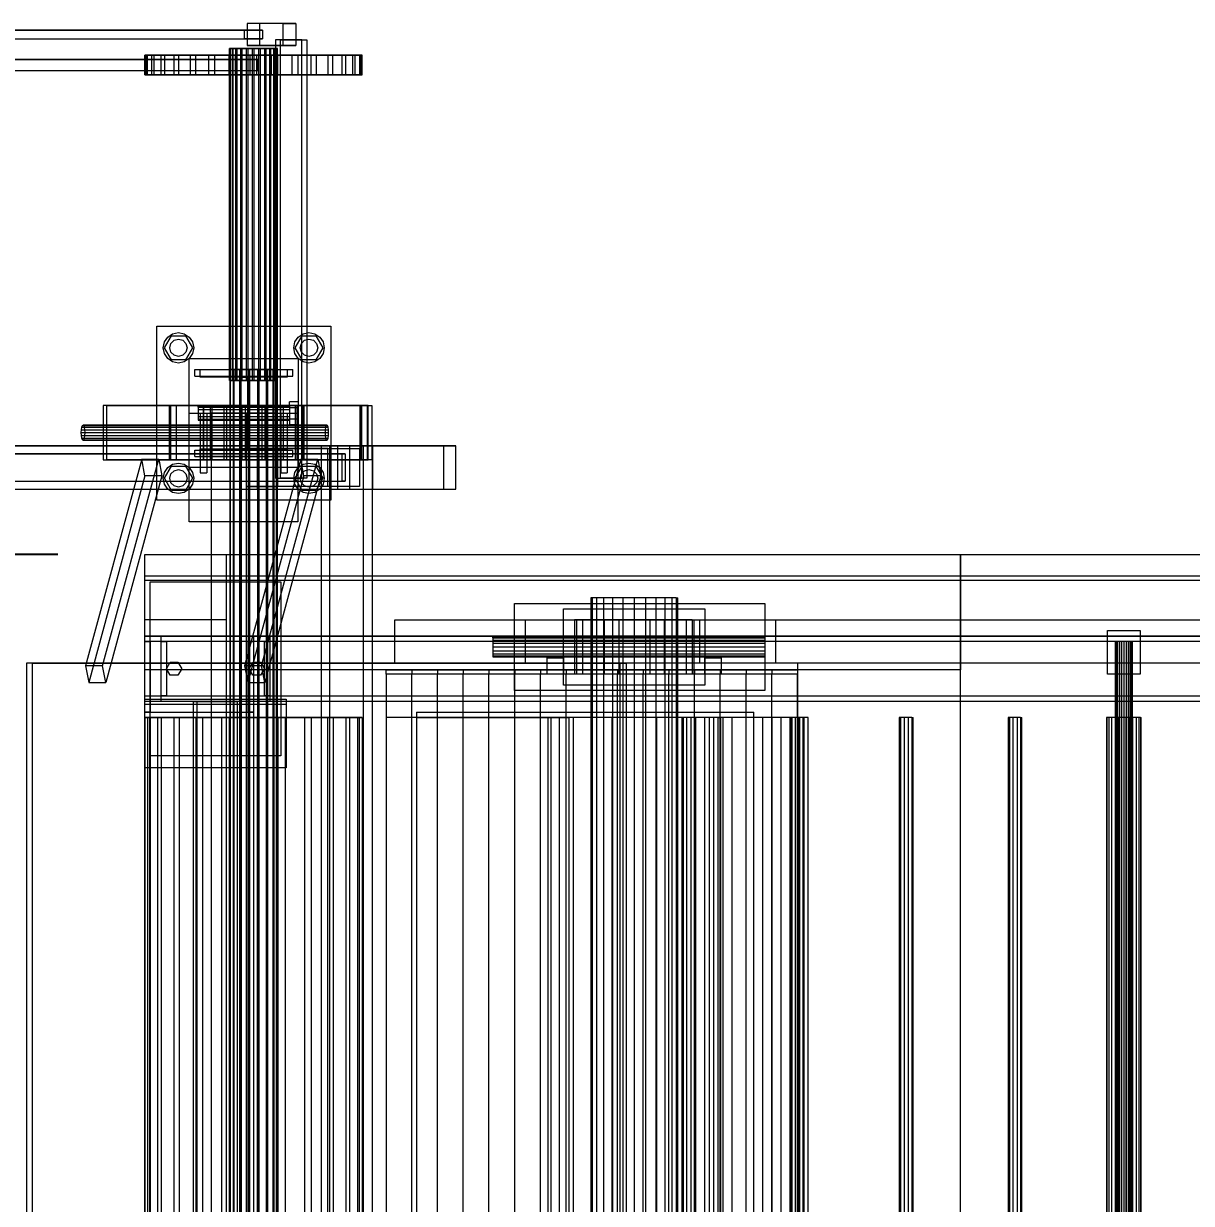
# Model space of a CAD drawing. Header units: millimetres. Extents: x -1970 to 59977, y -50268 to 6837.
# Drawn here: x 38728 to 39801, y -17196 to -16112 of the extents above; entities that cross this region are included whole.
import ezdxf

# ---------------------------------------------------------------- set-up
doc = ezdxf.new("R2010")
doc.units = ezdxf.units.MM
for name, color, linetype, lineweight in [('COTAS_O', 1, 'Continuous', 0), ('superior_C03', 7, 'Continuous', 0), ('superior_C03-dry', 7, 'Continuous', 0), ('superior_secador', 7, 'Continuous', 0)]:
    doc.layers.add(name, color=color, linetype=linetype, lineweight=lineweight)
doc.dimstyles.new('R19_100', dxfattribs={"dimtxt": 250, "dimasz": 150, "dimexe": 150, "dimexo": 80, "dimgap": 100, "dimtad": 1, "dimtih": 1, "dimtoh": 1, "dimdsep": 46, "dimcen": 0.09, "dimadec": 0, "dimazin": 0, "dimtfac": 1, "dimtdec": 4, "dimtofl": 0, "dimtmove": 0, "dimatfit": 3, "dimfxl": 1, "dimtolj": 1, "dimtzin": 0, "dimarcsym": 0})

# ---------------------------------------------------------------- blocks, each defined once
blk = doc.blocks.new('*D36')
at = {"layer": 'COTAS_O', "color": 0, "lineweight": -2, "transparency": 16777216}
for p, q in [((38759.3, -16600), (37989.3, -16600)), ((38139.3, -19250), (38139.3, -16750)), ((38759.3, -19400), (37989.3, -19400))]:
    blk.add_line(p, q, dxfattribs=at)
at = {"layer": 'COTAS_O', "color": 0, "transparency": 16777216}
for points in [[(38114.3, -16750), (38164.3, -16750), (38139.3, -16600)], [(38114.3, -19250), (38164.3, -19250), (38139.3, -19400)]]:
    blk.add_solid(points, dxfattribs=at)
at = {"layer": 'Defpoints', "color": 0, "transparency": 16777216}
for p in [(38139.3, -16600), (38839.3, -16600), (38839.3, -19400)]:
    blk.add_point(p, dxfattribs=at)

msp = doc.modelspace()

# ---------------------------------------------------------------- linework, layer by layer
at = {"layer": 'superior_C03'}
for p, q in [((38944.994, -16112), (38933.512, -16112)), ((38933.512, -16112), (38933.512, -16132)), ((38966.56, -16112), (38933.512, -16112)), ((38944.994, -16132), (38944.994, -16112)), ((38978.041, -16112), (38944.994, -16112)), ((38966.56, -16132), (38966.56, -16112)), ((38966.56, -16112), (38978.041, -16112)), ((38978.041, -16112), (38978.041, -16132)), ((37780.974, -16118), (38930.916, -16118)), ((37780.974, -16126), (38930.916, -16126)), ((38947.59, -16118), (37797.647, -16118)), ((37797.647, -16126), (38947.59, -16126)), ((38930.916, -16126), (38930.916, -16118)), ((38930.916, -16118), (38947.59, -16118)), ((38947.59, -16126), (38930.916, -16126)), ((38947.59, -16118), (38947.59, -16126)), ((38918.217, -16135), (38917.267, -16135)), ((38917.267, -16135), (38917.815, -16135)), ((38917.267, -16440), (38917.267, -16135)), ((38917.815, -16135), (38919.824, -16135)), ((38917.815, -16440), (38917.815, -16135)), ((38920.6, -16135), (38918.217, -16135)), ((38918.217, -16440), (38918.217, -16135)), ((38919.824, -16135), (38923.157, -16135)), ((38919.824, -16440), (38919.824, -16135)), ((38924.255, -16135), (38920.6, -16135)), ((38920.6, -16440), (38920.6, -16135)), ((38923.157, -16135), (38927.588, -16135)), ((38923.157, -16440), (38923.157, -16135)), ((38928.932, -16135), (38924.255, -16135)), ((38924.255, -16440), (38924.255, -16135)), ((38927.588, -16135), (38932.813, -16135)), ((38927.588, -16440), (38927.588, -16135)), ((38934.312, -16135), (38928.932, -16135)), ((38928.932, -16440), (38928.932, -16135)), ((38932.813, -16135), (38938.477, -16135)), ((38932.813, -16440), (38932.813, -16135)), ((38933.512, -16132), (38944.994, -16132)), ((38966.56, -16132), (38933.512, -16132)), ((38940.029, -16135), (38934.312, -16135)), ((38934.312, -16440), (38934.312, -16135)), ((38938.477, -16135), (38944.194, -16135)), ((38938.477, -16440), (38938.477, -16135)), ((38945.693, -16135), (38940.029, -16135)), ((38940.029, -16440), (38940.029, -16135)), ((38944.194, -16135), (38949.574, -16135)), ((38944.194, -16440), (38944.194, -16135)), ((38944.994, -16132), (38978.041, -16132)), ((38950.918, -16135), (38945.693, -16135)), ((38945.693, -16440), (38945.693, -16135)), ((38949.574, -16135), (38954.251, -16135)), ((38949.574, -16440), (38949.574, -16135)), ((38955.349, -16135), (38950.918, -16135)), ((38950.918, -16440), (38950.918, -16135)), ((38954.251, -16135), (38957.906, -16135)), ((38954.251, -16440), (38954.251, -16135)), ((38958.682, -16135), (38955.349, -16135)), ((38955.349, -16440), (38955.349, -16135)), ((38957.906, -16135), (38960.289, -16135)), ((38957.906, -16440), (38957.906, -16135)), ((38960.691, -16135), (38958.682, -16135)), ((38958.682, -16440), (38958.682, -16135)), ((38983.846, -16127), (38959.484, -16127)), ((38959.484, -16127), (38959.484, -16530)), ((38963.976, -16127), (38959.484, -16127)), ((38960.289, -16135), (38961.239, -16135)), ((38960.289, -16440), (38960.289, -16135)), ((38961.239, -16135), (38960.691, -16135)), ((38960.691, -16135), (38960.691, -16440)), ((38961.239, -16440), (38961.239, -16135)), ((38963.976, -16530), (38963.976, -16127)), ((38963.976, -16127), (38988.337, -16127)), ((38978.041, -16132), (38966.56, -16132)), ((38983.846, -16530), (38983.846, -16127)), ((38983.846, -16127), (38988.337, -16127)), ((38988.337, -16127), (38988.337, -16530)), ((37782.134, -16145), (38927.52, -16145)), ((38928.203, -16145), (37782.817, -16145)), ((37791.863, -16145), (38943.597, -16145)), ((38943.866, -16145), (37792.132, -16145)), ((38840.631, -16141), (38839.298, -16141)), ((38839.298, -16141), (38841.807, -16141)), ((38839.298, -16159), (38839.298, -16141)), ((38845.753, -16141), (38840.631, -16141)), ((38840.631, -16159), (38840.631, -16141)), ((38841.807, -16141), (38848.061, -16141)), ((38841.807, -16159), (38841.807, -16141)), ((38854.469, -16141), (38845.753, -16141)), ((38845.753, -16159), (38845.753, -16141)), ((38848.061, -16141), (38857.819, -16141)), ((38848.061, -16159), (38848.061, -16141)), ((38866.442, -16141), (38854.469, -16141)), ((38854.469, -16159), (38854.469, -16141)), ((38857.819, -16141), (38870.707, -16141)), ((38857.819, -16159), (38857.819, -16141)), ((38881.214, -16141), (38866.442, -16141)), ((38866.442, -16159), (38866.442, -16141)), ((38870.707, -16141), (38886.228, -16141)), ((38870.707, -16159), (38870.707, -16141)), ((38898.216, -16141), (38881.214, -16141)), ((38881.214, -16159), (38881.214, -16141)), ((38886.228, -16141), (38903.788, -16141)), ((38886.228, -16159), (38886.228, -16141)), ((38916.795, -16141), (38898.216, -16141)), ((38898.216, -16159), (38898.216, -16141)), ((38903.788, -16141), (38922.71, -16141)), ((38903.788, -16159), (38903.788, -16141)), ((38936.238, -16141), (38916.795, -16141)), ((38916.795, -16159), (38916.795, -16141)), ((38922.71, -16141), (38942.268, -16141)), ((38922.71, -16159), (38922.71, -16141)), ((38927.52, -16155), (38927.52, -16145)), ((38927.52, -16145), (38928.203, -16145)), ((38928.203, -16145), (38928.203, -16155)), ((38955.796, -16141), (38936.238, -16141)), ((38936.238, -16159), (38936.238, -16141)), ((38942.268, -16141), (38961.711, -16141)), ((38942.268, -16159), (38942.268, -16141)), ((38943.597, -16155), (38943.597, -16145)), ((38943.597, -16145), (38943.866, -16145)), ((38943.866, -16145), (38943.866, -16155)), ((38974.718, -16141), (38955.796, -16141)), ((38955.796, -16159), (38955.796, -16141)), ((38961.711, -16141), (38980.29, -16141)), ((38961.711, -16159), (38961.711, -16141)), ((38992.278, -16141), (38974.718, -16141)), ((38974.718, -16159), (38974.718, -16141)), ((38980.29, -16141), (38997.292, -16141)), ((38980.29, -16159), (38980.29, -16141)), ((39007.799, -16141), (38992.278, -16141)), ((38992.278, -16159), (38992.278, -16141)), ((38997.292, -16141), (39012.064, -16141)), ((38997.292, -16159), (38997.292, -16141)), ((39020.687, -16141), (39007.799, -16141)), ((39007.799, -16159), (39007.799, -16141)), ((39012.064, -16141), (39024.037, -16141)), ((39012.064, -16159), (39012.064, -16141)), ((39030.445, -16141), (39020.687, -16141)), ((39020.687, -16159), (39020.687, -16141)), ((39024.037, -16141), (39032.753, -16141)), ((39024.037, -16159), (39024.037, -16141)), ((39036.699, -16141), (39030.445, -16141)), ((39030.445, -16159), (39030.445, -16141)), ((39032.753, -16141), (39037.875, -16141)), ((39032.753, -16159), (39032.753, -16141)), ((39039.207, -16141), (39036.699, -16141)), ((39036.699, -16141), (39036.699, -16159)), ((39037.875, -16141), (39039.207, -16141)), ((39037.875, -16159), (39037.875, -16141)), ((39039.207, -16159), (39039.207, -16141)), ((37782.134, -16155), (38927.52, -16155)), ((37782.817, -16155), (38928.203, -16155)), ((37791.863, -16155), (38943.597, -16155)), ((37792.132, -16155), (38943.866, -16155)), ((38841.807, -16159), (38839.298, -16159)), ((38839.298, -16159), (38840.631, -16159)), ((38840.631, -16159), (38845.753, -16159)), ((38848.061, -16159), (38841.807, -16159)), ((38845.753, -16159), (38854.469, -16159)), ((38857.819, -16159), (38848.061, -16159)), ((38854.469, -16159), (38866.442, -16159)), ((38870.707, -16159), (38857.819, -16159)), ((38866.442, -16159), (38881.214, -16159)), ((38886.228, -16159), (38870.707, -16159)), ((38881.214, -16159), (38898.216, -16159)), ((38903.788, -16159), (38886.228, -16159)), ((38898.216, -16159), (38916.795, -16159)), ((38922.71, -16159), (38903.788, -16159)), ((38916.795, -16159), (38936.238, -16159)), ((38942.268, -16159), (38922.71, -16159)), ((38928.203, -16155), (38927.52, -16155)), ((38936.238, -16159), (38955.796, -16159)), ((38961.711, -16159), (38942.268, -16159)), ((38943.866, -16155), (38943.597, -16155)), ((38955.796, -16159), (38974.718, -16159)), ((38980.29, -16159), (38961.711, -16159)), ((38974.718, -16159), (38992.278, -16159)), ((38997.292, -16159), (38980.29, -16159)), ((38992.278, -16159), (39007.799, -16159)), ((39012.064, -16159), (38997.292, -16159)), ((39007.799, -16159), (39020.687, -16159)), ((39024.037, -16159), (39012.064, -16159)), ((39020.687, -16159), (39030.445, -16159)), ((39032.753, -16159), (39024.037, -16159)), ((39030.445, -16159), (39036.699, -16159)), ((39037.875, -16159), (39032.753, -16159)), ((39036.699, -16159), (39039.207, -16159)), ((39039.207, -16159), (39037.875, -16159)), ((38850.29, -16550), (38850.29, -16390)), ((38850.29, -16390), (39010.29, -16390)), ((38860.391, -16400.101), (38864.933, -16397.066)), ((38864.933, -16397.066), (38870.29, -16396)), ((38870.29, -16396), (38875.648, -16397.066)), ((38875.648, -16397.066), (38880.19, -16400.101)), ((38980.391, -16400.101), (38984.933, -16397.066)), ((38984.933, -16397.066), (38990.29, -16396)), ((38990.29, -16396), (38995.648, -16397.066)), ((38995.648, -16397.066), (39000.19, -16400.101)), ((39010.29, -16390), (39010.29, -16550)), ((38856.29, -16410), (38857.356, -16404.642)), ((38857.356, -16404.642), (38860.391, -16400.101)), ((38857.49, -16410), (38863.89, -16398.915)), ((38862.29, -16410), (38863.362, -16406)), ((38863.362, -16406), (38866.29, -16403.072)), ((38863.89, -16398.915), (38876.69, -16398.915)), ((38866.29, -16403.072), (38870.29, -16402)), ((38870.29, -16402), (38874.29, -16403.072)), ((38874.29, -16403.072), (38877.219, -16406)), ((38876.69, -16398.915), (38883.09, -16410)), ((38877.219, -16406), (38878.29, -16410)), ((38880.19, -16400.101), (38883.225, -16404.642)), ((38883.225, -16404.642), (38884.29, -16410)), ((38976.29, -16410), (38977.356, -16404.642)), ((38977.356, -16404.642), (38980.391, -16400.101)), ((38977.49, -16410), (38983.89, -16398.915)), ((38982.29, -16410), (38983.362, -16406)), ((38983.362, -16406), (38986.29, -16403.072)), ((38983.89, -16398.915), (38996.69, -16398.915)), ((38986.29, -16403.072), (38990.29, -16402)), ((38990.29, -16402), (38994.29, -16403.072)), ((38994.29, -16403.072), (38997.219, -16406)), ((38996.69, -16398.915), (39003.09, -16410)), ((38997.219, -16406), (38998.29, -16410)), ((39000.19, -16400.101), (39003.225, -16404.642)), ((39003.225, -16404.642), (39004.29, -16410)), ((38857.356, -16415.358), (38856.29, -16410)), ((38860.391, -16419.899), (38857.356, -16415.358)), ((38863.89, -16421.085), (38857.49, -16410)), ((38863.362, -16414), (38862.29, -16410)), ((38866.29, -16416.928), (38863.362, -16414)), ((38870.29, -16418), (38866.29, -16416.928)), ((38874.29, -16416.928), (38870.29, -16418)), ((38877.219, -16414), (38874.29, -16416.928)), ((38883.09, -16410), (38876.69, -16421.085)), ((38878.29, -16410), (38877.219, -16414)), ((38883.225, -16415.358), (38880.19, -16419.899)), ((38884.29, -16410), (38883.225, -16415.358)), ((38977.356, -16415.358), (38976.29, -16410)), ((38980.391, -16419.899), (38977.356, -16415.358)), ((38983.89, -16421.085), (38977.49, -16410)), ((38983.362, -16414), (38982.29, -16410)), ((38986.29, -16416.928), (38983.362, -16414)), ((38990.29, -16418), (38986.29, -16416.928)), ((38994.29, -16416.928), (38990.29, -16418)), ((38997.219, -16414), (38994.29, -16416.928)), ((39003.09, -16410), (38996.69, -16421.085)), ((38998.29, -16410), (38997.219, -16414)), ((39003.225, -16415.358), (39000.19, -16419.899)), ((39004.29, -16410), (39003.225, -16415.358)), ((38864.933, -16422.934), (38860.391, -16419.899)), ((38876.69, -16421.085), (38863.89, -16421.085)), ((38870.29, -16424), (38864.933, -16422.934)), ((38875.648, -16422.934), (38870.29, -16424)), ((38880.19, -16419.899), (38875.648, -16422.934)), ((38880.29, -16520), (38880.29, -16420)), ((38880.29, -16420), (38980.29, -16420)), ((38885.29, -16430), (38975.29, -16430)), ((38885.29, -16436), (38885.29, -16430)), ((38890.29, -16437), (38890.29, -16430)), ((38890.29, -16430), (38970.29, -16430)), ((38917.815, -16430), (38917.556, -16430)), ((38917.556, -16430), (38920.6, -16430)), ((38917.556, -16430), (38917.556, -19570)), ((38921.338, -16430), (38917.815, -16430)), ((38917.815, -16430), (38917.815, -19570)), ((38920.6, -16430), (38926.484, -16430)), ((38920.6, -16430), (38920.6, -19570)), ((38927.588, -16430), (38921.338, -16430)), ((38921.338, -16430), (38921.338, -19570)), ((38926.484, -16430), (38934.312, -16430)), ((38926.484, -16430), (38926.484, -19570)), ((38935.614, -16430), (38927.588, -16430)), ((38927.588, -16430), (38927.588, -19570)), ((38934.312, -16430), (38942.892, -16430)), ((38934.312, -16430), (38934.312, -19570)), ((38944.194, -16430), (38935.614, -16430)), ((38935.614, -16430), (38935.614, -19570)), ((38942.892, -16430), (38950.918, -16430)), ((38942.892, -16430), (38942.892, -19570)), ((38952.022, -16430), (38944.194, -16430)), ((38944.194, -16430), (38944.194, -19570)), ((38950.918, -16430), (38957.168, -16430)), ((38950.918, -16430), (38950.918, -19570)), ((38957.906, -16430), (38952.022, -16430)), ((38952.022, -16430), (38952.022, -19570)), ((38957.168, -16430), (38960.691, -16430)), ((38957.168, -16430), (38957.168, -19570)), ((38960.95, -16430), (38957.906, -16430)), ((38957.906, -16430), (38957.906, -19570)), ((38960.691, -16430), (38960.95, -16430)), ((38960.691, -19570), (38960.691, -16430)), ((38960.95, -16430), (38960.95, -19570)), ((38970.29, -16430), (38970.29, -16437)), ((38975.29, -16436), (38975.29, -16430)), ((38980.29, -16420), (38980.29, -16520)), ((38984.933, -16422.934), (38980.391, -16419.899)), ((38996.69, -16421.085), (38983.89, -16421.085)), ((38990.29, -16424), (38984.933, -16422.934)), ((38995.648, -16422.934), (38990.29, -16424)), ((39000.19, -16419.899), (38995.648, -16422.934)), ((38885.29, -16436), (38975.29, -16436)), ((38970.29, -16437), (38890.29, -16437)), ((38917.815, -16440), (38917.267, -16440)), ((38917.267, -16440), (38918.217, -16440)), ((38919.824, -16440), (38917.815, -16440)), ((38918.217, -16440), (38920.6, -16440)), ((38923.157, -16440), (38919.824, -16440)), ((38920.6, -16440), (38924.255, -16440)), ((38927.588, -16440), (38923.157, -16440)), ((38924.255, -16440), (38928.932, -16440)), ((38926.79, -16503), (38926.79, -16437)), ((38926.79, -16437), (38933.79, -16437)), ((38932.813, -16440), (38927.588, -16440)), ((38928.932, -16440), (38934.312, -16440)), ((38938.477, -16440), (38932.813, -16440)), ((38933.79, -16437), (38933.79, -16503)), ((38934.312, -16440), (38940.029, -16440)), ((38944.194, -16440), (38938.477, -16440)), ((38940.029, -16440), (38945.693, -16440)), ((38949.574, -16440), (38944.194, -16440)), ((38945.693, -16440), (38950.918, -16440)), ((38954.251, -16440), (38949.574, -16440)), ((38950.918, -16440), (38955.349, -16440)), ((38957.906, -16440), (38954.251, -16440)), ((38955.349, -16440), (38958.682, -16440)), ((38960.289, -16440), (38957.906, -16440)), ((38958.682, -16440), (38960.691, -16440)), ((38961.239, -16440), (38960.289, -16440)), ((38960.691, -16440), (38961.239, -16440)), ((38972.29, -16464.8), (38972.29, -16459.6)), ((38980.29, -16459.6), (38972.29, -16459.6)), ((38980.29, -16459.6), (38980.29, -16464.8)), ((39044.559, -16463), (38800.945, -16463)), ((38800.945, -16463), (38800.945, -16513)), ((38804.313, -16463), (38800.945, -16463)), ((38804.313, -16513), (38804.313, -16463)), ((38804.313, -16463), (39047.927, -16463)), ((39037.285, -16463), (38861.882, -16463)), ((38861.882, -16463), (38861.882, -16513)), ((38863.23, -16463), (38861.882, -16463)), ((39038.183, -16463), (38862.781, -16463)), ((38862.781, -16463), (38862.781, -16513)), ((38868.395, -16463), (38862.781, -16463)), ((38863.23, -16513), (38863.23, -16463)), ((38863.23, -16463), (39038.632, -16463)), ((38868.395, -16513), (38868.395, -16463)), ((38868.395, -16463), (39043.797, -16463)), ((38880.066, -16570), (38880.066, -16470)), ((38880.066, -16470), (38980.066, -16470)), ((38888.29, -16464.457), (38888.29, -16463.6)), ((38972.29, -16463.6), (38888.29, -16463.6)), ((38888.29, -16464.457), (38888.29, -16466.8)), ((38888.29, -16464.457), (38972.29, -16464.457)), ((38888.29, -16466.8), (38888.29, -16470)), ((38888.29, -16466.8), (38972.29, -16466.8)), ((38888.29, -16470), (38888.29, -16473.2)), ((38888.29, -16470), (38972.29, -16470)), ((38888.29, -16473.2), (38888.29, -16475.543)), ((38888.29, -16473.2), (38972.29, -16473.2)), ((38890.29, -16470), (38890.29, -16525)), ((38890.29, -16470), (38896.29, -16470)), ((38893.454, -16463), (38892.901, -16463)), ((38892.901, -16463), (38899.404, -16463)), ((38892.901, -16463), (38892.901, -16513)), ((38900.979, -16463), (38893.454, -16463)), ((38893.454, -16463), (38893.454, -16513)), ((38896.29, -16470), (38896.29, -16525)), ((38899.404, -16463), (38911.975, -16463)), ((38899.404, -16463), (38899.404, -16513)), ((38960.29, -16470), (38900.29, -16470)), ((38900.29, -16470), (38900.29, -19530)), ((38914.331, -16463), (38900.979, -16463)), ((38900.979, -16463), (38900.979, -16513)), ((38911.975, -16463), (38928.698, -16463)), ((38911.975, -16463), (38911.975, -16513)), ((38931.478, -16463), (38914.331, -16463)), ((38914.331, -16463), (38914.331, -16513)), ((38932.79, -16470), (38927.79, -16470)), ((38927.79, -16470), (38927.79, -19530)), ((38928.698, -16463), (38947.028, -16463)), ((38928.698, -16463), (38928.698, -16513)), ((38949.808, -16463), (38931.478, -16463)), ((38931.478, -16463), (38931.478, -16513)), ((38932.79, -19530), (38932.79, -16470)), ((38947.028, -16463), (38964.174, -16463)), ((38947.028, -16463), (38947.028, -16513)), ((38966.531, -16463), (38949.808, -16463)), ((38949.808, -16463), (38949.808, -16513)), ((38960.29, -19530), (38960.29, -16470)), ((38964.174, -16463), (38977.527, -16463)), ((38964.174, -16463), (38964.174, -16513)), ((38964.29, -16470), (38964.29, -16525)), ((38964.29, -16470), (38970.29, -16470)), ((38979.102, -16463), (38966.531, -16463)), ((38966.531, -16463), (38966.531, -16513)), ((38970.29, -16470), (38970.29, -16525)), ((38972.29, -16463.6), (38972.29, -16464.457)), ((38972.29, -16464.457), (38972.29, -16466.8)), ((38972.29, -16464.8), (38972.29, -16475.2)), ((38972.29, -16464.8), (38980.29, -16464.8)), ((38972.29, -16466.8), (38972.29, -16470)), ((38972.29, -16470), (38972.29, -16473.2)), ((38972.29, -16473.2), (38972.29, -16475.543)), ((38977.527, -16463), (38985.052, -16463)), ((38977.527, -16463), (38977.527, -16513)), ((38985.605, -16463), (38979.102, -16463)), ((38979.102, -16463), (38979.102, -16513)), ((38980.066, -16470), (38980.066, -16570)), ((38980.29, -16464.8), (38980.29, -16475.2)), ((38985.052, -16463), (38985.605, -16463)), ((38985.052, -16513), (38985.052, -16463)), ((38985.605, -16463), (38985.605, -16513)), ((39037.285, -16513), (39037.285, -16463)), ((39037.285, -16463), (39038.632, -16463)), ((39038.183, -16513), (39038.183, -16463)), ((39038.183, -16463), (39043.797, -16463)), ((39038.632, -16463), (39038.632, -16513)), ((39043.797, -16463), (39043.797, -16513)), ((39044.559, -16513), (39044.559, -16463)), ((39044.559, -16463), (39047.927, -16463)), ((39047.927, -16463), (39047.927, -16513)), ((38781.126, -16485.321), (38781.467, -16483.05)), ((38781.467, -16483.05), (38781.977, -16481.533)), ((38781.467, -16483.05), (39005.592, -16483.05)), ((38781.977, -16481.533), (38782.578, -16481)), ((38781.977, -16481.533), (39006.102, -16481.533)), ((38782.578, -16481), (38783.18, -16481.533)), ((39006.703, -16481), (38782.578, -16481)), ((38783.18, -16481.533), (38783.69, -16483.05)), ((38783.18, -16481.533), (39007.305, -16481.533)), ((38783.69, -16483.05), (38784.031, -16485.321)), ((38783.69, -16483.05), (39007.815, -16483.05)), ((38888.29, -16475.543), (38888.29, -16476.4)), ((38888.29, -16475.543), (38972.29, -16475.543)), ((38888.29, -16476.4), (38972.29, -16476.4)), ((38972.29, -16475.2), (38972.29, -16480.4)), ((38972.29, -16475.2), (38980.29, -16475.2)), ((38972.29, -16475.543), (38972.29, -16476.4)), ((38972.29, -16480.4), (38980.29, -16480.4)), ((38980.29, -16475.2), (38980.29, -16480.4)), ((39005.592, -16483.05), (39005.251, -16485.321)), ((39006.102, -16481.533), (39005.592, -16483.05)), ((39006.703, -16481), (39006.102, -16481.533)), ((39007.305, -16481.533), (39006.703, -16481)), ((39007.815, -16483.05), (39007.305, -16481.533)), ((39008.156, -16485.321), (39007.815, -16483.05)), ((38781.006, -16488), (38781.126, -16485.321)), ((38781.126, -16490.679), (38781.006, -16488)), ((38781.006, -16488), (39005.131, -16488)), ((38781.126, -16485.321), (39005.251, -16485.321)), ((38781.467, -16492.95), (38781.126, -16490.679)), ((38781.126, -16490.679), (39005.251, -16490.679)), ((38781.977, -16494.467), (38781.467, -16492.95)), ((38781.467, -16492.95), (39005.592, -16492.95)), ((38782.578, -16495), (38781.977, -16494.467)), ((38781.977, -16494.467), (39006.102, -16494.467)), ((38783.18, -16494.467), (38782.578, -16495)), ((38782.578, -16495), (39006.703, -16495)), ((38783.69, -16492.95), (38783.18, -16494.467)), ((38783.18, -16494.467), (39007.305, -16494.467)), ((38784.031, -16490.679), (38783.69, -16492.95)), ((38783.69, -16492.95), (39007.815, -16492.95)), ((38784.031, -16485.321), (38784.15, -16488)), ((38784.031, -16485.321), (39008.156, -16485.321)), ((38784.15, -16488), (38784.031, -16490.679)), ((38784.031, -16490.679), (39008.156, -16490.679)), ((38784.15, -16488), (39008.275, -16488)), ((39005.251, -16485.321), (39005.131, -16488)), ((39005.131, -16488), (39005.251, -16490.679)), ((39005.251, -16490.679), (39005.592, -16492.95)), ((39005.592, -16492.95), (39006.102, -16494.467)), ((39006.102, -16494.467), (39006.703, -16495)), ((39006.703, -16495), (39007.305, -16494.467)), ((39007.305, -16494.467), (39007.815, -16492.95)), ((39007.815, -16492.95), (39008.156, -16490.679)), ((39008.275, -16488), (39008.156, -16485.321)), ((39008.156, -16490.679), (39008.275, -16488)), ((38942.622, -16500), (37968.165, -16500)), ((37977.148, -16500), (38951.605, -16500)), ((39016.507, -16500), (38042.051, -16500)), ((38053.279, -16500), (39027.736, -16500)), ((38885.29, -16504), (38975.29, -16504)), ((38885.29, -16510), (38885.29, -16504)), ((38890.29, -16510), (38890.29, -16503)), ((38890.29, -16503), (38970.29, -16503)), ((38933.79, -16503), (38926.79, -16503)), ((38961.73, -16502.5), (38932.496, -16502.5)), ((38932.496, -16502.5), (38932.496, -16537.5)), ((39007.505, -16502.5), (38932.496, -16502.5)), ((38942.622, -16500), (38942.622, -16540)), ((38951.605, -16500), (38942.622, -16500)), ((39040.067, -16500), (38942.622, -16500)), ((38951.605, -16540), (38951.605, -16500)), ((38951.605, -16500), (39049.05, -16500)), ((38961.73, -16537.5), (38961.73, -16502.5)), ((38961.73, -16502.5), (39036.738, -16502.5)), ((38970.29, -16503), (38970.29, -16510)), ((38975.29, -16510), (38975.29, -16504)), ((39040.488, -16500), (39001.51, -16500)), ((39001.51, -16500), (39001.51, -19500)), ((39009.37, -16500), (39001.51, -16500)), ((39007.505, -16537.5), (39007.505, -16502.5)), ((39007.505, -16502.5), (39036.738, -16502.5)), ((39009.37, -19500), (39009.37, -16500)), ((39009.37, -16500), (39048.348, -16500)), ((39016.507, -16500), (39016.507, -16540)), ((39027.736, -16500), (39016.507, -16500)), ((39113.953, -16500), (39016.507, -16500)), ((39027.736, -16540), (39027.736, -16500)), ((39027.736, -16500), (39125.182, -16500)), ((39036.738, -16502.5), (39036.738, -16537.5)), ((39040.067, -16500), (39040.067, -16540)), ((39049.05, -16500), (39040.067, -16500)), ((39040.488, -19500), (39040.488, -16500)), ((39040.488, -16500), (39048.348, -16500)), ((39048.348, -16500), (39048.348, -19500)), ((39049.05, -16540), (39049.05, -16500)), ((39113.953, -16500), (39113.953, -16540)), ((39125.182, -16500), (39113.953, -16500)), ((39125.182, -16540), (39125.182, -16500)), ((37971.221, -16507.5), (39020.686, -16507.5)), ((39023.557, -16507.5), (37974.092, -16507.5)), ((38836.624, -16512.29), (38784.971, -16702.29)), ((38800.563, -16702.29), (38852.215, -16512.29)), ((38800.945, -16513), (39044.559, -16513)), ((38800.945, -16513), (38804.313, -16513)), ((39047.927, -16513), (38804.313, -16513)), ((38839.484, -16527.71), (38836.624, -16512.29)), ((38836.624, -16512.29), (38852.215, -16512.29)), ((38852.215, -16512.29), (38855.076, -16527.71)), ((38861.882, -16513), (39037.285, -16513)), ((38861.882, -16513), (38863.23, -16513)), ((38862.781, -16513), (39038.183, -16513)), ((38862.781, -16513), (38868.395, -16513)), ((39038.632, -16513), (38863.23, -16513)), ((38864.933, -16517.066), (38870.29, -16516)), ((39043.797, -16513), (38868.395, -16513)), ((38870.29, -16516), (38875.648, -16517.066)), ((38885.29, -16510), (38975.29, -16510)), ((38970.29, -16510), (38890.29, -16510)), ((38899.404, -16513), (38892.901, -16513)), ((38892.901, -16513), (38893.454, -16513)), ((38893.454, -16513), (38900.979, -16513)), ((38911.975, -16513), (38899.404, -16513)), ((38900.979, -16513), (38914.331, -16513)), ((38928.698, -16513), (38911.975, -16513)), ((38914.331, -16513), (38931.478, -16513)), ((38947.028, -16513), (38928.698, -16513)), ((38982.792, -16512.29), (38931.14, -16702.29)), ((38931.478, -16513), (38949.808, -16513)), ((38946.731, -16702.29), (38998.384, -16512.29)), ((38964.174, -16513), (38947.028, -16513)), ((38949.808, -16513), (38966.531, -16513)), ((38977.527, -16513), (38964.174, -16513)), ((38966.531, -16513), (38979.102, -16513)), ((38985.052, -16513), (38977.527, -16513)), ((38979.102, -16513), (38985.605, -16513)), ((38985.653, -16527.71), (38982.792, -16512.29)), ((38982.792, -16512.29), (38998.384, -16512.29)), ((38984.933, -16517.066), (38990.29, -16516)), ((38985.605, -16513), (38985.052, -16513)), ((38990.29, -16516), (38995.648, -16517.066)), ((38998.384, -16512.29), (39001.244, -16527.71)), ((39020.686, -16532.5), (39020.686, -16507.5)), ((39020.686, -16507.5), (39023.557, -16507.5)), ((39023.557, -16507.5), (39023.557, -16532.5)), ((39038.632, -16513), (39037.285, -16513)), ((39043.797, -16513), (39038.183, -16513)), ((39047.927, -16513), (39044.559, -16513)), ((38839.484, -16527.71), (38787.832, -16717.71)), ((38855.076, -16527.71), (38803.423, -16717.71)), ((38855.076, -16527.71), (38839.484, -16527.71)), ((38856.29, -16530), (38857.356, -16524.642)), ((38857.356, -16524.642), (38860.391, -16520.101)), ((38857.49, -16530), (38863.89, -16518.915)), ((38860.391, -16520.101), (38864.933, -16517.066)), ((38862.29, -16530), (38863.362, -16526)), ((38863.362, -16526), (38866.29, -16523.072)), ((38863.89, -16518.915), (38876.69, -16518.915)), ((38866.29, -16523.072), (38870.29, -16522)), ((38870.29, -16522), (38874.29, -16523.072)), ((38874.29, -16523.072), (38877.219, -16526)), ((38875.648, -16517.066), (38880.19, -16520.101)), ((38876.69, -16518.915), (38883.09, -16530)), ((38877.219, -16526), (38878.29, -16530)), ((38880.19, -16520.101), (38883.225, -16524.642)), ((38980.29, -16520), (38880.29, -16520)), ((38883.225, -16524.642), (38884.29, -16530)), ((38890.29, -16525), (38896.29, -16525)), ((38985.653, -16527.71), (38934, -16717.71)), ((39001.244, -16527.71), (38949.592, -16717.71)), ((38964.29, -16525), (38970.29, -16525)), ((38976.29, -16530), (38977.356, -16524.642)), ((38977.356, -16524.642), (38980.391, -16520.101)), ((38977.49, -16530), (38983.89, -16518.915)), ((38980.391, -16520.101), (38984.933, -16517.066)), ((38982.29, -16530), (38983.362, -16526)), ((38983.362, -16526), (38986.29, -16523.072)), ((38983.89, -16518.915), (38996.69, -16518.915)), ((39001.244, -16527.71), (38985.653, -16527.71)), ((38986.29, -16523.072), (38990.29, -16522)), ((38990.29, -16522), (38994.29, -16523.072)), ((38994.29, -16523.072), (38997.219, -16526)), ((38995.648, -16517.066), (39000.19, -16520.101)), ((38996.69, -16518.915), (39003.09, -16530)), ((38997.219, -16526), (38998.29, -16530)), ((39000.19, -16520.101), (39003.225, -16524.642)), ((39003.225, -16524.642), (39004.29, -16530)), ((37971.221, -16532.5), (39020.686, -16532.5)), ((37974.092, -16532.5), (39023.557, -16532.5)), ((38857.356, -16535.358), (38856.29, -16530)), ((38860.391, -16539.899), (38857.356, -16535.358)), ((38863.89, -16541.085), (38857.49, -16530)), ((38863.362, -16534), (38862.29, -16530)), ((38866.29, -16536.928), (38863.362, -16534)), ((38870.29, -16538), (38866.29, -16536.928)), ((38874.29, -16536.928), (38870.29, -16538)), ((38877.219, -16534), (38874.29, -16536.928)), ((38883.09, -16530), (38876.69, -16541.085)), ((38878.29, -16530), (38877.219, -16534)), ((38883.225, -16535.358), (38880.19, -16539.899)), ((38884.29, -16530), (38883.225, -16535.358)), ((38932.496, -16537.5), (38961.73, -16537.5)), ((39007.505, -16537.5), (38932.496, -16537.5)), ((38959.484, -16530), (38983.846, -16530)), ((38959.484, -16530), (38963.976, -16530)), ((39036.738, -16537.5), (38961.73, -16537.5)), ((38988.337, -16530), (38963.976, -16530)), ((38977.356, -16535.358), (38976.29, -16530)), ((38980.391, -16539.899), (38977.356, -16535.358)), ((38983.89, -16541.085), (38977.49, -16530)), ((38983.362, -16534), (38982.29, -16530)), ((38986.29, -16536.928), (38983.362, -16534)), ((38988.337, -16530), (38983.846, -16530)), ((38990.29, -16538), (38986.29, -16536.928)), ((38994.29, -16536.928), (38990.29, -16538)), ((38997.219, -16534), (38994.29, -16536.928)), ((39003.09, -16530), (38996.69, -16541.085)), ((38998.29, -16530), (38997.219, -16534)), ((39003.225, -16535.358), (39000.19, -16539.899)), ((39004.29, -16530), (39003.225, -16535.358)), ((39036.738, -16537.5), (39007.505, -16537.5)), ((39023.557, -16532.5), (39020.686, -16532.5)), ((37968.165, -16540), (38942.622, -16540)), ((37977.148, -16540), (38951.605, -16540)), ((38042.051, -16540), (39016.507, -16540)), ((38053.279, -16540), (39027.736, -16540)), ((38864.933, -16542.934), (38860.391, -16539.899)), ((38876.69, -16541.085), (38863.89, -16541.085)), ((38870.29, -16544), (38864.933, -16542.934)), ((38875.648, -16542.934), (38870.29, -16544)), ((38880.19, -16539.899), (38875.648, -16542.934)), ((38942.622, -16540), (38951.605, -16540)), ((38942.622, -16540), (39040.067, -16540)), ((38951.605, -16540), (39049.05, -16540)), ((38984.933, -16542.934), (38980.391, -16539.899)), ((38996.69, -16541.085), (38983.89, -16541.085)), ((38990.29, -16544), (38984.933, -16542.934)), ((38995.648, -16542.934), (38990.29, -16544)), ((39000.19, -16539.899), (38995.648, -16542.934)), ((39016.507, -16540), (39027.736, -16540)), ((39016.507, -16540), (39113.953, -16540)), ((39027.736, -16540), (39125.182, -16540)), ((39040.067, -16540), (39049.05, -16540)), ((39113.953, -16540), (39125.182, -16540)), ((39010.29, -16550), (38850.29, -16550)), ((38980.066, -16570), (38880.066, -16570)), ((39276.26, -16700), (38730.564, -16700)), ((38730.564, -16700), (38730.564, -19300)), ((38736.179, -16700), (38730.564, -16700)), ((38736.179, -19300), (38736.179, -16700)), ((38736.179, -16700), (39281.875, -16700)), ((39276.26, -19300), (39276.26, -16700)), ((39276.26, -16700), (39281.875, -16700)), ((39281.875, -16700), (39281.875, -19300)), ((38800.563, -16702.29), (38784.971, -16702.29)), ((38784.971, -16702.29), (38787.832, -16717.71)), ((38803.423, -16717.71), (38800.563, -16702.29)), ((38946.731, -16702.29), (38931.14, -16702.29)), ((38931.14, -16702.29), (38934, -16717.71)), ((38949.592, -16717.71), (38946.731, -16702.29)), ((38787.832, -16717.71), (38803.423, -16717.71)), ((38934, -16717.71), (38949.592, -16717.71)), ((38841.807, -16750), (38839.315, -16750)), ((38839.315, -16750), (38843.634, -16750)), ((38839.315, -16750), (38839.315, -19250)), ((38850.94, -16750), (38841.807, -16750)), ((38841.807, -16750), (38841.807, -19250)), ((38843.634, -16750), (38854.469, -16750)), ((38843.634, -16750), (38843.634, -19250)), ((38866.091, -16750), (38850.94, -16750)), ((38850.94, -16750), (38850.94, -19250)), ((38854.469, -16750), (38871.081, -16750)), ((38854.469, -16750), (38854.469, -19250)), ((38886.228, -16750), (38866.091, -16750)), ((38866.091, -16750), (38866.091, -19250)), ((38871.081, -16750), (38892.34, -16750)), ((38871.081, -16750), (38871.081, -19250)), ((38909.979, -16750), (38886.228, -16750)), ((38886.228, -16750), (38886.228, -19250)), ((38892.34, -16750), (38916.795, -16750)), ((38892.34, -16750), (38892.34, -19250)), ((38935.725, -16750), (38909.979, -16750)), ((38909.979, -16750), (38909.979, -19250)), ((38916.795, -16750), (38942.781, -16750)), ((38916.795, -16750), (38916.795, -19250)), ((38961.711, -16750), (38935.725, -16750)), ((38935.725, -16750), (38935.725, -19250)), ((38942.781, -16750), (38968.527, -16750)), ((38942.781, -16750), (38942.781, -19250)), ((38986.166, -16750), (38961.711, -16750)), ((38961.711, -16750), (38961.711, -19250)), ((38968.527, -16750), (38992.278, -16750)), ((38968.527, -16750), (38968.527, -19250)), ((39007.425, -16750), (38986.166, -16750)), ((38986.166, -16750), (38986.166, -19250)), ((38992.278, -16750), (39012.415, -16750)), ((38992.278, -16750), (38992.278, -19250)), ((39024.037, -16750), (39007.425, -16750)), ((39007.425, -16750), (39007.425, -19250)), ((39012.415, -16750), (39027.566, -16750)), ((39012.415, -16750), (39012.415, -19250)), ((39034.872, -16750), (39024.037, -16750)), ((39024.037, -16750), (39024.037, -19250)), ((39027.566, -16750), (39036.699, -16750)), ((39027.566, -16750), (39027.566, -19250)), ((39039.191, -16750), (39034.872, -16750)), ((39034.872, -16750), (39034.872, -19250)), ((39036.699, -16750), (39039.191, -16750)), ((39036.699, -19250), (39036.699, -16750)), ((39039.191, -16750), (39039.191, -19250))]:
    msp.add_line(p, q, dxfattribs=at)
at = {"layer": 'superior_C03-dry'}
for p, q in [((39061.253, -16706), (39084.878, -16706)), ((39061.253, -16710), (39061.253, -16706)), ((39084.878, -16710), (39061.253, -16710)), ((39061.253, -16710), (39061.253, -19290)), ((39084.878, -16706), (39084.878, -16710)), ((39084.878, -16706), (39108.503, -16706)), ((39084.878, -19290), (39084.878, -16710)), ((39108.503, -16710), (39084.878, -16710)), ((39108.503, -16706), (39108.503, -16710)), ((39108.503, -16706), (39132.128, -16706)), ((39108.503, -19290), (39108.503, -16710)), ((39132.128, -16710), (39108.503, -16710)), ((39132.128, -16706), (39132.128, -16710)), ((39132.128, -16706), (39155.753, -16706)), ((39132.128, -19290), (39132.128, -16710)), ((39155.753, -16710), (39132.128, -16710)), ((39155.753, -16706), (39155.753, -16710)), ((39155.753, -16706), (39179.378, -16706)), ((39155.753, -19290), (39155.753, -16710)), ((39179.378, -16710), (39155.753, -16710)), ((39179.378, -16706), (39179.378, -16710)), ((39179.378, -16706), (39203.003, -16706)), ((39179.378, -19290), (39179.378, -16710)), ((39203.003, -16710), (39179.378, -16710)), ((39203.003, -16706), (39203.003, -16710)), ((39203.003, -16706), (39226.628, -16706)), ((39203.003, -19290), (39203.003, -16710)), ((39226.628, -16710), (39203.003, -16710)), ((39226.628, -16706), (39226.628, -16710)), ((39226.628, -16706), (39250.253, -16706)), ((39226.628, -19290), (39226.628, -16710)), ((39250.253, -16710), (39226.628, -16710)), ((39250.253, -16706), (39250.253, -16710)), ((39250.253, -16706), (39273.878, -16706)), ((39250.253, -19290), (39250.253, -16710)), ((39273.878, -16710), (39250.253, -16710)), ((39273.878, -16706), (39273.878, -16710)), ((39273.878, -16706), (39297.503, -16706)), ((39273.878, -19290), (39273.878, -16710)), ((39297.503, -16710), (39273.878, -16710)), ((39297.503, -16706), (39297.503, -16710)), ((39297.503, -16706), (39321.128, -16706)), ((39297.503, -19290), (39297.503, -16710)), ((39321.128, -16710), (39297.503, -16710)), ((39321.128, -16706), (39321.128, -16710)), ((39321.128, -16706), (39344.753, -16706)), ((39321.128, -19290), (39321.128, -16710)), ((39344.753, -16710), (39321.128, -16710)), ((39344.753, -16706), (39344.753, -16710)), ((39344.753, -16706), (39368.378, -16706)), ((39344.753, -19290), (39344.753, -16710)), ((39368.378, -16710), (39344.753, -16710)), ((39368.378, -16706), (39368.378, -16710)), ((39368.378, -16706), (39392.003, -16706)), ((39368.378, -19290), (39368.378, -16710)), ((39392.003, -16710), (39368.378, -16710)), ((39392.003, -16706), (39392.003, -16710)), ((39392.003, -16706), (39415.628, -16706)), ((39392.003, -19290), (39392.003, -16710)), ((39415.628, -16710), (39392.003, -16710)), ((39415.628, -16706), (39415.628, -16710)), ((39415.628, -16706), (39439.253, -16706)), ((39415.628, -19290), (39415.628, -16710)), ((39439.253, -16710), (39415.628, -16710)), ((39439.253, -16706), (39439.253, -16710)), ((39439.253, -19290), (39439.253, -16710)), ((39084.878, -16750), (39061.253, -16750)), ((39061.253, -16750), (39061.253, -19250)), ((39084.878, -19250), (39084.878, -16750)), ((39108.503, -16750), (39084.878, -16750)), ((39108.503, -19250), (39108.503, -16750)), ((39132.128, -16750), (39108.503, -16750)), ((39132.128, -19250), (39132.128, -16750)), ((39155.753, -16750), (39132.128, -16750)), ((39155.753, -19250), (39155.753, -16750)), ((39179.378, -16750), (39155.753, -16750)), ((39179.378, -19250), (39179.378, -16750)), ((39203.003, -16750), (39179.378, -16750)), ((39203.003, -19250), (39203.003, -16750)), ((39226.628, -16750), (39203.003, -16750)), ((39226.628, -19250), (39226.628, -16750)), ((39250.253, -16750), (39226.628, -16750)), ((39250.253, -19250), (39250.253, -16750)), ((39273.878, -16750), (39250.253, -16750)), ((39273.878, -19250), (39273.878, -16750)), ((39297.503, -16750), (39273.878, -16750)), ((39297.503, -19250), (39297.503, -16750)), ((39321.128, -16750), (39297.503, -16750)), ((39321.128, -19250), (39321.128, -16750)), ((39344.753, -16750), (39321.128, -16750)), ((39344.753, -19250), (39344.753, -16750)), ((39368.378, -16750), (39344.753, -16750)), ((39368.378, -19250), (39368.378, -16750)), ((39392.003, -16750), (39368.378, -16750)), ((39392.003, -19250), (39392.003, -16750)), ((39415.628, -16750), (39392.003, -16750)), ((39415.628, -19250), (39415.628, -16750)), ((39439.253, -16750), (39415.628, -16750)), ((39439.253, -19250), (39439.253, -16750))]:
    msp.add_line(p, q, dxfattribs=at)
at = {"layer": 'superior_secador'}
for p, q in [((38839.253, -16675), (38839.253, -16600)), ((38839.253, -16600), (39839.253, -16600)), ((38839.253, -16624), (38839.253, -16600)), ((38839.253, -16600), (58839.253, -16600)), ((38839.253, -16620), (38839.253, -16600)), ((38839.253, -19400), (38839.253, -16600)), ((38839.253, -16600), (38914.253, -16600)), ((38839.253, -16750), (38839.253, -16600)), ((38839.253, -16660), (38839.253, -16600)), ((38839.253, -16706), (38839.253, -16600)), ((38839.253, -16600), (39589.253, -16600)), ((38914.253, -16600), (38914.253, -19400)), ((38914.253, -16600), (38914.253, -16750)), ((38914.253, -16600), (38914.253, -16660)), ((39589.253, -19400), (39589.253, -16600)), ((39589.253, -16600), (40589.253, -16600)), ((39589.253, -16600), (39589.253, -16706)), ((58839.253, -16620), (38839.253, -16620)), ((58839.253, -16624), (38839.253, -16624)), ((38844.253, -16785), (38844.253, -16625)), ((38844.253, -16625), (38964.253, -16625)), ((38964.253, -16625), (38964.253, -16785)), ((39179.253, -16725), (39179.253, -16645)), ((39179.253, -16645), (39409.253, -16645)), ((39250.616, -16640), (39249.253, -16640)), ((39249.253, -16640), (39249.253, -19360)), ((39254.612, -16640), (39250.616, -16640)), ((39250.616, -16640), (39250.616, -19360)), ((39260.969, -16640), (39254.612, -16640)), ((39254.612, -16640), (39254.612, -19360)), ((39269.253, -16640), (39260.969, -16640)), ((39260.969, -16640), (39260.969, -19360)), ((39278.9, -16640), (39269.253, -16640)), ((39269.253, -16640), (39269.253, -19360)), ((39289.253, -16640), (39278.9, -16640)), ((39278.9, -16640), (39278.9, -19360)), ((39299.606, -16640), (39289.253, -16640)), ((39289.253, -16640), (39289.253, -19360)), ((39309.253, -16640), (39299.606, -16640)), ((39299.606, -16640), (39299.606, -19360)), ((39317.537, -16640), (39309.253, -16640)), ((39309.253, -16640), (39309.253, -19360)), ((39323.894, -16640), (39317.537, -16640)), ((39317.537, -16640), (39317.537, -19360)), ((39327.89, -16640), (39323.894, -16640)), ((39323.894, -16640), (39323.894, -19360)), ((39327.89, -16640), (39329.253, -16640)), ((39327.89, -16640), (39327.89, -19360)), ((39329.253, -19360), (39329.253, -16640)), ((39409.253, -16645), (39409.253, -16725)), ((39224.253, -16720), (39224.253, -16650)), ((39224.253, -16650), (39354.253, -16650)), ((39354.253, -16650), (39354.253, -16720)), ((38914.253, -16660), (38839.253, -16660)), ((39069.253, -16700), (39069.253, -16660)), ((39069.253, -16660), (39349.253, -16660)), ((39069.253, -16660), (39419.253, -16660)), ((39189.253, -16700), (39189.253, -16660)), ((39189.253, -16660), (58489.253, -16660)), ((39236.127, -16660), (39234.253, -16660)), ((39234.253, -16660), (39234.253, -16710)), ((39241.622, -16660), (39236.127, -16660)), ((39236.127, -16660), (39236.127, -16710)), ((39250.362, -16660), (39241.622, -16660)), ((39241.622, -16660), (39241.622, -16710)), ((39261.753, -16660), (39250.362, -16660)), ((39250.362, -16660), (39250.362, -16710)), ((39275.018, -16660), (39261.753, -16660)), ((39261.753, -16660), (39261.753, -16710)), ((39289.253, -16660), (39275.018, -16660)), ((39275.018, -16660), (39275.018, -16710)), ((39303.488, -16660), (39289.253, -16660)), ((39289.253, -16660), (39289.253, -16710)), ((39316.753, -16660), (39303.488, -16660)), ((39303.488, -16660), (39303.488, -16710)), ((39328.144, -16660), (39316.753, -16660)), ((39316.753, -16660), (39316.753, -16710)), ((39336.884, -16660), (39328.144, -16660)), ((39328.144, -16660), (39328.144, -16710)), ((39342.379, -16660), (39336.884, -16660)), ((39336.884, -16660), (39336.884, -16710)), ((39342.379, -16660), (39344.253, -16660)), ((39342.379, -16660), (39342.379, -16710)), ((39344.253, -16710), (39344.253, -16660)), ((39349.253, -16660), (39349.253, -16700)), ((39419.253, -16660), (39419.253, -16700)), ((39839.253, -16675), (38839.253, -16675)), ((38839.253, -16735), (38839.253, -16675)), ((38839.253, -16675), (58839.253, -16675)), ((38839.253, -16680), (38839.253, -16675)), ((38839.253, -16675), (38939.253, -16675)), ((38854.253, -16680), (38854.253, -16675)), ((38854.253, -16675), (38954.253, -16675)), ((38939.253, -16675), (38939.253, -16680)), ((38954.253, -16675), (38954.253, -16680)), ((39159.253, -16676.685), (39159.253, -16676)), ((39409.253, -16676), (39159.253, -16676)), ((39159.253, -16676.685), (39159.253, -16678.636)), ((39159.253, -16676.685), (39409.253, -16676.685)), ((39159.253, -16678.636), (39159.253, -16681.556)), ((39159.253, -16678.636), (39409.253, -16678.636)), ((39409.253, -16676), (39409.253, -16676.685)), ((39409.253, -16676.685), (39409.253, -16678.636)), ((39409.253, -16678.636), (39409.253, -16681.556)), ((39724.253, -16710), (39724.253, -16670)), ((39724.253, -16670), (39754.253, -16670)), ((39754.253, -16670), (39754.253, -16710)), ((58839.253, -16680), (38839.253, -16680)), ((38939.253, -16680), (38839.253, -16680)), ((38839.253, -16745), (38839.253, -16680)), ((38839.253, -16680), (38844.253, -16680)), ((38844.253, -16680), (38844.253, -16745)), ((38954.253, -16680), (38854.253, -16680)), ((38854.253, -16730), (38854.253, -16680)), ((38854.253, -16680), (38859.253, -16680)), ((38859.253, -16680), (38859.253, -16730)), ((38934.253, -16745), (38934.253, -16680)), ((38934.253, -16680), (38939.253, -16680)), ((38939.253, -16680), (38939.253, -16745)), ((38949.253, -16730), (38949.253, -16680)), ((38949.253, -16680), (38954.253, -16680)), ((38954.253, -16680), (38954.253, -16730)), ((39159.253, -16681.556), (39159.253, -16685)), ((39159.253, -16681.556), (39409.253, -16681.556)), ((39159.253, -16685), (39159.253, -16688.444)), ((39159.253, -16685), (39409.253, -16685)), ((39159.253, -16688.444), (39159.253, -16691.364)), ((39159.253, -16688.444), (39409.253, -16688.444)), ((39409.253, -16681.556), (39409.253, -16685)), ((39409.253, -16685), (39409.253, -16688.444)), ((39409.253, -16688.444), (39409.253, -16691.364)), ((39731.526, -16680), (39731.253, -16680)), ((39731.253, -16680), (39731.253, -19320)), ((39732.325, -16680), (39731.526, -16680)), ((39731.526, -16680), (39731.526, -19320)), ((39733.596, -16680), (39732.325, -16680)), ((39732.325, -16680), (39732.325, -19320)), ((39735.253, -16680), (39733.596, -16680)), ((39733.596, -16680), (39733.596, -19320)), ((39737.182, -16680), (39735.253, -16680)), ((39735.253, -16680), (39735.253, -19320)), ((39739.253, -16680), (39737.182, -16680)), ((39737.182, -16680), (39737.182, -19320)), ((39741.324, -16680), (39739.253, -16680)), ((39739.253, -16680), (39739.253, -19320)), ((39743.253, -16680), (39741.324, -16680)), ((39741.324, -16680), (39741.324, -19320)), ((39744.91, -16680), (39743.253, -16680)), ((39743.253, -16680), (39743.253, -19320)), ((39746.181, -16680), (39744.91, -16680)), ((39744.91, -16680), (39744.91, -19320)), ((39746.98, -16680), (39746.181, -16680)), ((39746.181, -16680), (39746.181, -19320)), ((39746.98, -16680), (39747.253, -16680)), ((39746.98, -16680), (39746.98, -19320)), ((39747.253, -19320), (39747.253, -16680)), ((38859.253, -16705), (38862.753, -16698.938)), ((38862.753, -16698.938), (38869.753, -16698.938)), ((38869.753, -16698.938), (38873.253, -16705)), ((38935.253, -16705), (38938.753, -16698.938)), ((38938.753, -16698.938), (38945.753, -16698.938)), ((38945.753, -16698.938), (38949.253, -16705)), ((39349.253, -16700), (39069.253, -16700)), ((39419.253, -16700), (39069.253, -16700)), ((39159.253, -16691.364), (39159.253, -16693.315)), ((39159.253, -16691.364), (39409.253, -16691.364)), ((39159.253, -16693.315), (39159.253, -16694)), ((39159.253, -16693.315), (39409.253, -16693.315)), ((39159.253, -16694), (39409.253, -16694)), ((58489.253, -16700), (39189.253, -16700)), ((39209.253, -16710), (39209.253, -16695)), ((39209.253, -16695), (39224.253, -16695)), ((39224.253, -16695), (39224.253, -16710)), ((39354.253, -16710), (39354.253, -16695)), ((39354.253, -16695), (39369.253, -16695)), ((39369.253, -16695), (39369.253, -16710)), ((39409.253, -16691.364), (39409.253, -16693.315)), ((39409.253, -16693.315), (39409.253, -16694)), ((39589.253, -16700), (39439.253, -16700)), ((39439.253, -16700), (39439.253, -19300)), ((39589.253, -19300), (39589.253, -16700)), ((39589.253, -16706), (38839.253, -16706)), ((38862.753, -16711.062), (38859.253, -16705)), ((38869.753, -16711.062), (38862.753, -16711.062)), ((38873.253, -16705), (38869.753, -16711.062)), ((38938.753, -16711.062), (38935.253, -16705)), ((38945.753, -16711.062), (38938.753, -16711.062)), ((38949.253, -16705), (38945.753, -16711.062)), ((39224.253, -16710), (39209.253, -16710)), ((39236.127, -16710), (39234.253, -16710)), ((39241.622, -16710), (39236.127, -16710)), ((39250.362, -16710), (39241.622, -16710)), ((39261.753, -16710), (39250.362, -16710)), ((39275.018, -16710), (39261.753, -16710)), ((39289.253, -16710), (39275.018, -16710)), ((39303.488, -16710), (39289.253, -16710)), ((39316.753, -16710), (39303.488, -16710)), ((39328.144, -16710), (39316.753, -16710)), ((39336.884, -16710), (39328.144, -16710)), ((39342.379, -16710), (39336.884, -16710)), ((39344.253, -16710), (39342.379, -16710)), ((39369.253, -16710), (39354.253, -16710)), ((39754.253, -16710), (39724.253, -16710)), ((39354.253, -16720), (39224.253, -16720)), ((38839.253, -16735), (38839.253, -16730)), ((38839.253, -16730), (58839.253, -16730)), ((38839.253, -16738), (38839.253, -16733)), ((38839.253, -16733), (38969.253, -16733)), ((38839.253, -16796), (38839.253, -16733)), ((38854.253, -16735), (38854.253, -16730)), ((38854.253, -16730), (38954.253, -16730)), ((38859.253, -16730), (38854.253, -16730)), ((38954.253, -16730), (38949.253, -16730)), ((38954.253, -16730), (38954.253, -16735)), ((38969.253, -16733), (38969.253, -16738)), ((38969.253, -16733), (38969.253, -16796)), ((39409.253, -16725), (39179.253, -16725)), ((58839.253, -16735), (38839.253, -16735)), ((38969.253, -16738), (38839.253, -16738)), ((38954.253, -16735), (38854.253, -16735)), ((38884.253, -19265), (38884.253, -16735)), ((38884.253, -16735), (38924.253, -16735)), ((38884.253, -16735), (38887.253, -16735)), ((38887.253, -16735), (38887.253, -19265)), ((38921.253, -19265), (38921.253, -16735)), ((38921.253, -16735), (38924.253, -16735)), ((38924.253, -16735), (38924.253, -19265)), ((38839.253, -16750), (38839.253, -16745)), ((38839.253, -16745), (38939.253, -16745)), ((38844.253, -16745), (38839.253, -16745)), ((38914.253, -16750), (38839.253, -16750)), ((38839.253, -19250), (38839.253, -16750)), ((38839.253, -16750), (38939.253, -16750)), ((38839.253, -16750), (38844.253, -16750)), ((38844.253, -16750), (38844.253, -19250)), ((38939.253, -16745), (38934.253, -16745)), ((38934.253, -19250), (38934.253, -16750)), ((38934.253, -16750), (38939.253, -16750)), ((38939.253, -16745), (38939.253, -16750)), ((38939.253, -16750), (38939.253, -19250)), ((39089.253, -16745), (39329.253, -16745)), ((39089.253, -16745), (39089.253, -16750)), ((39089.253, -16745), (39399.253, -16745)), ((39329.253, -16750), (39089.253, -16750)), ((39089.253, -16750), (39089.253, -19250)), ((39089.253, -16750), (39229.253, -16750)), ((39399.253, -16750), (39089.253, -16750)), ((39212.462, -16750), (39209.753, -16750)), ((39209.753, -16750), (39209.753, -19250)), ((39220.404, -16750), (39212.462, -16750)), ((39212.462, -16750), (39212.462, -19250)), ((39233.038, -16750), (39220.404, -16750)), ((39220.404, -16750), (39220.404, -19250)), ((39229.253, -16750), (39229.253, -19250)), ((39249.503, -16750), (39233.038, -16750)), ((39233.038, -16750), (39233.038, -19250)), ((39268.677, -16750), (39249.503, -16750)), ((39249.503, -16750), (39249.503, -19250)), ((39289.253, -16750), (39268.677, -16750)), ((39268.677, -16750), (39268.677, -19250)), ((39309.829, -16750), (39289.253, -16750)), ((39289.253, -16750), (39289.253, -19250)), ((39329.003, -16750), (39309.829, -16750)), ((39309.829, -16750), (39309.829, -19250)), ((39345.468, -16750), (39329.003, -16750)), ((39329.003, -16750), (39329.003, -19250)), ((39329.253, -16750), (39329.253, -16745)), ((39329.253, -19250), (39329.253, -16750)), ((39337.586, -16750), (39329.253, -16750)), ((39334.116, -16750), (39332.903, -16750)), ((39332.903, -16750), (39332.903, -19250)), ((39337.291, -16750), (39334.116, -16750)), ((39334.116, -16750), (39334.116, -19250)), ((39341.215, -16750), (39337.291, -16750)), ((39337.291, -16750), (39337.291, -19250)), ((39337.586, -19250), (39337.586, -16750)), ((39345.92, -16750), (39337.586, -16750)), ((39344.39, -16750), (39341.215, -16750)), ((39341.215, -16750), (39341.215, -19250)), ((39344.39, -16750), (39345.603, -16750)), ((39344.39, -16750), (39344.39, -19250)), ((39358.102, -16750), (39345.468, -16750)), ((39345.468, -16750), (39345.468, -19250)), ((39345.603, -19250), (39345.603, -16750)), ((39345.92, -19250), (39345.92, -16750)), ((39354.253, -16750), (39345.92, -16750)), ((39354.253, -19250), (39354.253, -16750)), ((39362.586, -16750), (39354.253, -16750)), ((39366.044, -16750), (39358.102, -16750)), ((39358.102, -16750), (39358.102, -19250)), ((39362.586, -19250), (39362.586, -16750)), ((39370.92, -16750), (39362.586, -16750)), ((39366.044, -16750), (39368.753, -16750)), ((39366.044, -16750), (39366.044, -19250)), ((39368.753, -19250), (39368.753, -16750)), ((39370.92, -19250), (39370.92, -16750)), ((39379.253, -16750), (39370.92, -16750)), ((39379.253, -19250), (39379.253, -16750)), ((39399.253, -16750), (39399.253, -16745)), ((39399.253, -19250), (39399.253, -16750)), ((39407.586, -16750), (39399.253, -16750)), ((39407.586, -19250), (39407.586, -16750)), ((39415.92, -16750), (39407.586, -16750)), ((39415.92, -19250), (39415.92, -16750)), ((39424.253, -16750), (39415.92, -16750)), ((39424.253, -19250), (39424.253, -16750)), ((39432.586, -16750), (39424.253, -16750)), ((39432.586, -19250), (39432.586, -16750)), ((39440.92, -16750), (39432.586, -16750)), ((39434.116, -16750), (39432.903, -16750)), ((39432.903, -16750), (39432.903, -19250)), ((39437.291, -16750), (39434.116, -16750)), ((39434.116, -16750), (39434.116, -19250)), ((39441.215, -16750), (39437.291, -16750)), ((39437.291, -16750), (39437.291, -19250)), ((39440.92, -19250), (39440.92, -16750)), ((39449.253, -16750), (39440.92, -16750)), ((39444.39, -16750), (39441.215, -16750)), ((39441.215, -16750), (39441.215, -19250)), ((39444.39, -16750), (39445.603, -16750)), ((39444.39, -16750), (39444.39, -19250)), ((39445.603, -19250), (39445.603, -16750)), ((39449.253, -19250), (39449.253, -16750)), ((39534.116, -16750), (39532.903, -16750)), ((39532.903, -16750), (39532.903, -19250)), ((39537.291, -16750), (39534.116, -16750)), ((39534.116, -16750), (39534.116, -19250)), ((39541.215, -16750), (39537.291, -16750)), ((39537.291, -16750), (39537.291, -19250)), ((39544.39, -16750), (39541.215, -16750)), ((39541.215, -16750), (39541.215, -19250)), ((39544.39, -16750), (39545.603, -16750)), ((39544.39, -16750), (39544.39, -19250)), ((39545.603, -19250), (39545.603, -16750)), ((39634.116, -16750), (39632.903, -16750)), ((39632.903, -16750), (39632.903, -19250)), ((39637.291, -16750), (39634.116, -16750)), ((39634.116, -16750), (39634.116, -19250)), ((39641.215, -16750), (39637.291, -16750)), ((39637.291, -16750), (39637.291, -19250)), ((39644.39, -16750), (39641.215, -16750)), ((39641.215, -16750), (39641.215, -19250)), ((39644.39, -16750), (39645.603, -16750)), ((39644.39, -16750), (39644.39, -19250)), ((39645.603, -19250), (39645.603, -16750)), ((39723.798, -16750), (39723.253, -16750)), ((39723.253, -16750), (39723.253, -19250)), ((39725.397, -16750), (39723.798, -16750)), ((39723.798, -16750), (39723.798, -19250)), ((39727.939, -16750), (39725.397, -16750)), ((39725.397, -16750), (39725.397, -19250)), ((39731.253, -16750), (39727.939, -16750)), ((39727.939, -16750), (39727.939, -19250)), ((39735.112, -16750), (39731.253, -16750)), ((39731.253, -16750), (39731.253, -19250)), ((39734.116, -16750), (39732.903, -16750)), ((39732.903, -16750), (39732.903, -19250)), ((39737.291, -16750), (39734.116, -16750)), ((39734.116, -16750), (39734.116, -19250)), ((39739.253, -16750), (39735.112, -16750)), ((39735.112, -16750), (39735.112, -19250)), ((39741.215, -16750), (39737.291, -16750)), ((39737.291, -16750), (39737.291, -19250)), ((39743.394, -16750), (39739.253, -16750)), ((39739.253, -16750), (39739.253, -19250)), ((39744.39, -16750), (39741.215, -16750)), ((39741.215, -16750), (39741.215, -19250)), ((39747.253, -16750), (39743.394, -16750)), ((39743.394, -16750), (39743.394, -19250)), ((39744.39, -16750), (39745.603, -16750)), ((39744.39, -16750), (39744.39, -19250)), ((39745.603, -19250), (39745.603, -16750)), ((39750.567, -16750), (39747.253, -16750)), ((39747.253, -16750), (39747.253, -19250)), ((39753.109, -16750), (39750.567, -16750)), ((39750.567, -16750), (39750.567, -19250)), ((39754.708, -16750), (39753.109, -16750)), ((39753.109, -16750), (39753.109, -19250)), ((39754.708, -16750), (39755.253, -16750)), ((39754.708, -16750), (39754.708, -19250)), ((39755.253, -19250), (39755.253, -16750)), ((38964.253, -16785), (38844.253, -16785)), ((38969.253, -16796), (38839.253, -16796))]:
    msp.add_line(p, q, dxfattribs=at)

# ---------------------------------------------------------------- dimensions: what is measured, and where the dimension line sits
at = {"layer": 'COTAS_O'}
dim = msp.add_aligned_dim(p1=(38839.253, -19400), p2=(38839.253, -16600), distance=700, text='<> O', dimstyle='R19_100', dxfattribs=at)
dim.commit()
dim.dimension.update_dxf_attribs({"geometry": '*D36', "text_midpoint": (38139.253, -18000)})

doc.saveas('drawing.dxf')
